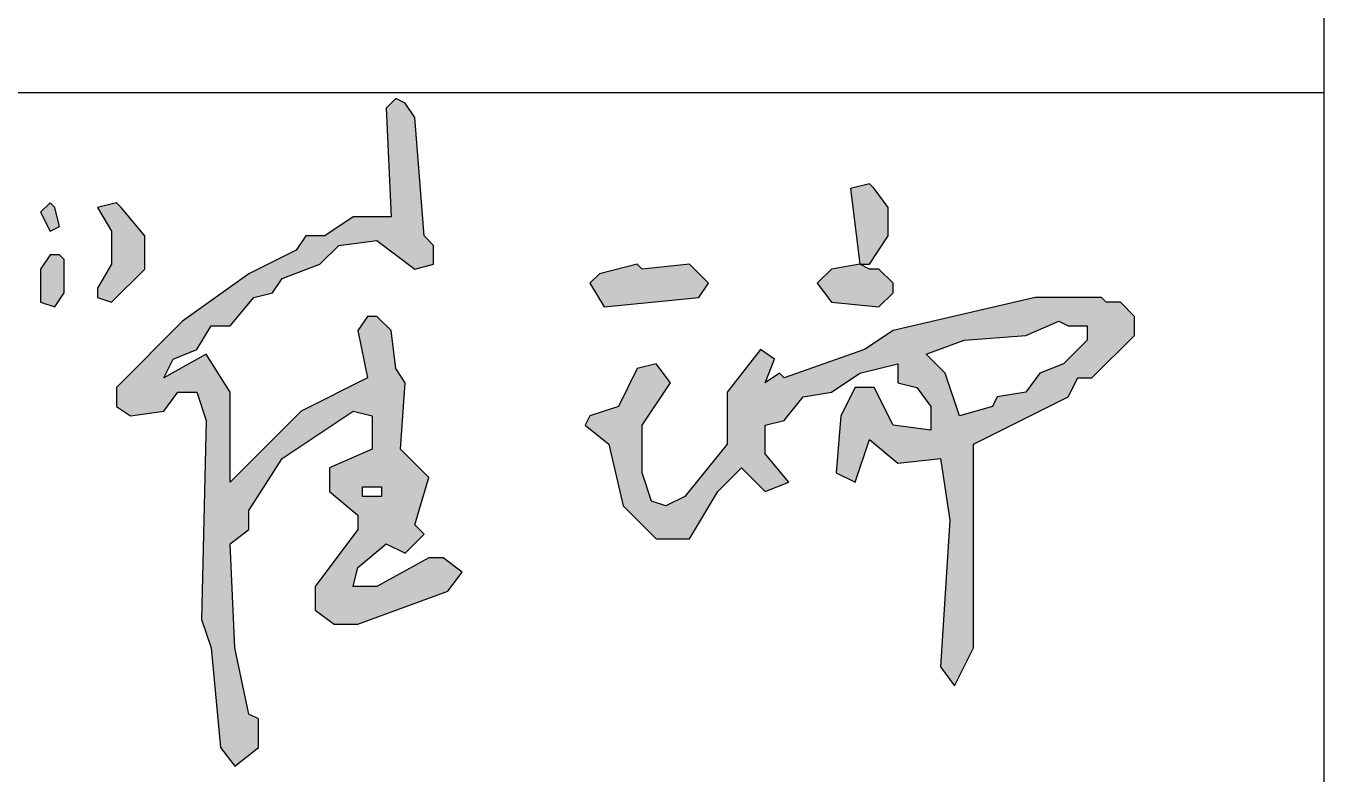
# Model space of a CAD drawing. Extents: x -165130 to 255370, y -346822 to 187778.
# Drawn here: x -94037 to -92530, y -345013 to -344144 of the extents above; entities that cross this region are included whole.
import ezdxf

# ---------------------------------------------------------------- set-up
doc = ezdxf.new("R2010")
doc.units = 0
doc.header["$MEASUREMENT"] = 0
doc.layers.get('0').update_dxf_attribs({"linetype": 'CONTINUOUS'})
doc.layers.add('层0', color=253, linetype='CONTINUOUS')

# ---------------------------------------------------------------- blocks, each defined once
blk = doc.blocks.new('崔瑞')
at = {"linetype": 'Continuous'}
h = blk.add_hatch(color=256, dxfattribs=at)
h.paths.add_polyline_path([(164045, -22649.6), (164067, -22649.6), (164067, -22660.6), (164045, -22660.6)], flags=16)
h.paths.add_polyline_path([(164094.5, -22204.1), (164083.5, -22198.6), (164072.5, -22209.6), (164078, -22336.1), (164034, -22336.1), (164001, -22358.1), (163979, -22358.1), (163968, -22374.6), (163913, -22402.1), (163836, -22457.1), (163759, -22534.1), (163759, -22556.1), (163775.5, -22567.1), (163814, -22561.6), (163830.5, -22539.6), (163852.5, -22539.6), (163863.5, -22572.6), (163858, -22803.6), (163869, -22836.6), (163880, -22952.1), (163896.5, -22974.1), (163924, -22952.1), (163924, -22919.1), (163913, -22913.6), (163896.5, -22836.6), (163891, -22715.6), (163913, -22699.1), (163913, -22677.1), (163951.5, -22616.6), (164034, -22561.6), (164056, -22567.1), (164056, -22605.6), (164006.5, -22627.6), (164006.5, -22655.1), (164039.5, -22682.6), (164039.5, -22699.1), (163990, -22765.1), (163990, -22792.6), (164012, -22809.1), (164039.5, -22809.1), (164144, -22770.6), (164160.5, -22748.6), (164138.5, -22732.1), (164122, -22732.1), (164061.5, -22765.1), (164034, -22765.1), (164039.5, -22743.1), (164072.5, -22715.6), (164094.5, -22726.6), (164116.5, -22704.6), (164105.5, -22693.6), (164122, -22638.6), (164089, -22605.6), (164094.5, -22528.6), (164083.5, -22512.1), (164078, -22468.1), (164061.5, -22451.6), (164050.5, -22451.6), (164039.5, -22468.1), (164050.5, -22523.1), (163973.5, -22561.6), (163891, -22644.1), (163891, -22539.6), (163863.5, -22495.6), (163814, -22523.1), (163825, -22501.1), (163852.5, -22490.1), (163869, -22462.6), (163891, -22462.6), (163918.5, -22429.6), (163940.5, -22424.1), (163951.5, -22407.6), (163995.5, -22391.1), (164017.5, -22369.1), (164061.5, -22363.6), (164105.5, -22396.6), (164127.5, -22391.1), (164127.5, -22369.1), (164116.5, -22358.1), (164105.5, -22220.6)])
for points in [[(164639, -22303.1), (164633.5, -22297.6), (164611.5, -22303.1), (164622.5, -22391.1), (164633.5, -22391.1), (164655.5, -22358.1), (164655.5, -22325.1)], [(163687.5, -22325.1), (163682, -22319.6), (163671, -22330.6), (163682, -22352.6), (163693, -22347.1)], [(163764.5, -22325.1), (163759, -22319.6), (163737, -22325.1), (163753.5, -22352.6), (163753.5, -22391.1), (163737, -22418.6), (163737, -22429.6), (163753.5, -22435.1), (163792, -22396.6), (163792, -22358.1)], [(163698.5, -22385.6), (163693, -22380.1), (163682, -22380.1), (163671, -22396.6), (163671, -22435.1), (163687.5, -22440.6), (163698.5, -22424.1)], [(164369.5, -22396.6), (164364, -22391.1), (164320, -22402.1), (164309, -22413.1), (164325.5, -22440.6), (164435.5, -22429.6), (164446.5, -22413.1), (164424.5, -22391.1)], [(164633.5, -22396.6), (164622.5, -22391.1), (164589.5, -22396.6), (164573, -22413.1), (164589.5, -22435.1), (164644.5, -22440.6), (164661, -22424.1), (164661, -22413.1), (164644.5, -22396.6)]]:
    blk.add_hatch(color=256, dxfattribs=at).paths.add_polyline_path(points)
h = blk.add_hatch(color=256, dxfattribs=at)
h.paths.add_polyline_path([(164853.5, -22457.1), (164864.5, -22462.6), (164886.5, -22462.6), (164886.5, -22479.1), (164859, -22506.6), (164831.5, -22517.6), (164815, -22539.6), (164782, -22545.1), (164776.5, -22556.1), (164738, -22567.1), (164721.5, -22517.6), (164699.5, -22495.6), (164743.5, -22479.1), (164815, -22473.6)], flags=16)
h.paths.add_polyline_path([(164908.5, -22435.1), (164903, -22429.6), (164826, -22429.6), (164661, -22468.1), (164628, -22490.1), (164534.5, -22523.1), (164529, -22517.6), (164512.5, -22528.6), (164523.5, -22501.1), (164507, -22490.1), (164468.5, -22539.6), (164468.5, -22600.1), (164419, -22660.6), (164397, -22671.6), (164380.5, -22666.1), (164369.5, -22633.1), (164369.5, -22578.1), (164402.5, -22528.6), (164386, -22506.6), (164364, -22512.1), (164342, -22556.1), (164309, -22567.1), (164303.5, -22578.1), (164331, -22600.1), (164347.5, -22671.6), (164386, -22710.1), (164424.5, -22710.1), (164457.5, -22655.1), (164485, -22627.6), (164512.5, -22655.1), (164540, -22644.1), (164512.5, -22611.1), (164512.5, -22578.1), (164534.5, -22572.6), (164556.5, -22545.1), (164589.5, -22539.6), (164622.5, -22517.6), (164666.5, -22506.6), (164666.5, -22528.6), (164688.5, -22534.1), (164705, -22556.1), (164705, -22583.6), (164661, -22578.1), (164639, -22534.1), (164617, -22534.1), (164600.5, -22567.1), (164595, -22633.1), (164617, -22644.1), (164633.5, -22594.6), (164666.5, -22622.1), (164716, -22616.6), (164727, -22688.1), (164716, -22858.6), (164732.5, -22880.6), (164754.5, -22836.6), (164754.5, -22600.1), (164864.5, -22545.1), (164875.5, -22523.1), (164892, -22523.1), (164941.5, -22473.6), (164941.5, -22451.6), (164925, -22435.1)])
for points in [[(164094.5, -22204.1), (164083.5, -22198.6), (164072.5, -22209.6), (164078, -22336.1), (164034, -22336.1), (164001, -22358.1), (163979, -22358.1), (163968, -22374.6), (163913, -22402.1), (163836, -22457.1), (163759, -22534.1), (163759, -22556.1), (163775.5, -22567.1), (163814, -22561.6), (163830.5, -22539.6), (163852.5, -22539.6), (163863.5, -22572.6), (163858, -22803.6), (163869, -22836.6), (163880, -22952.1), (163896.5, -22974.1), (163924, -22952.1), (163924, -22919.1), (163913, -22913.6), (163896.5, -22836.6), (163891, -22715.6), (163913, -22699.1), (163913, -22677.1), (163951.5, -22616.6), (164034, -22561.6), (164056, -22567.1), (164056, -22605.6), (164006.5, -22627.6), (164006.5, -22655.1), (164039.5, -22682.6), (164039.5, -22699.1), (163990, -22765.1), (163990, -22792.6), (164012, -22809.1), (164039.5, -22809.1), (164144, -22770.6), (164160.5, -22748.6), (164138.5, -22732.1), (164122, -22732.1), (164061.5, -22765.1), (164034, -22765.1), (164039.5, -22743.1), (164072.5, -22715.6), (164094.5, -22726.6), (164116.5, -22704.6), (164105.5, -22693.6), (164122, -22638.6), (164089, -22605.6), (164094.5, -22528.6), (164083.5, -22512.1), (164078, -22468.1), (164061.5, -22451.6), (164050.5, -22451.6), (164039.5, -22468.1), (164050.5, -22523.1), (163973.5, -22561.6), (163891, -22644.1), (163891, -22539.6), (163863.5, -22495.6), (163814, -22523.1), (163825, -22501.1), (163852.5, -22490.1), (163869, -22462.6), (163891, -22462.6), (163918.5, -22429.6), (163940.5, -22424.1), (163951.5, -22407.6), (163995.5, -22391.1), (164017.5, -22369.1), (164061.5, -22363.6), (164105.5, -22396.6), (164127.5, -22391.1), (164127.5, -22369.1), (164116.5, -22358.1), (164105.5, -22220.6), (164094.5, -22204.1)], [(164639, -22303.1), (164633.5, -22297.6), (164611.5, -22303.1), (164622.5, -22391.1), (164633.5, -22391.1), (164655.5, -22358.1), (164655.5, -22325.1), (164639, -22303.1)], [(163687.5, -22325.1), (163682, -22319.6), (163671, -22330.6), (163682, -22352.6), (163693, -22347.1), (163687.5, -22325.1)], [(163764.5, -22325.1), (163759, -22319.6), (163737, -22325.1), (163753.5, -22352.6), (163753.5, -22391.1), (163737, -22418.6), (163737, -22429.6), (163753.5, -22435.1), (163792, -22396.6), (163792, -22358.1), (163764.5, -22325.1)], [(163698.5, -22385.6), (163693, -22380.1), (163682, -22380.1), (163671, -22396.6), (163671, -22435.1), (163687.5, -22440.6), (163698.5, -22424.1), (163698.5, -22385.6)], [(164369.5, -22396.6), (164364, -22391.1), (164320, -22402.1), (164309, -22413.1), (164325.5, -22440.6), (164435.5, -22429.6), (164446.5, -22413.1), (164424.5, -22391.1), (164369.5, -22396.6)], [(164633.5, -22396.6), (164622.5, -22391.1), (164589.5, -22396.6), (164573, -22413.1), (164589.5, -22435.1), (164644.5, -22440.6), (164661, -22424.1), (164661, -22413.1), (164644.5, -22396.6), (164633.5, -22396.6)], [(164908.5, -22435.1), (164903, -22429.6), (164826, -22429.6), (164661, -22468.1), (164628, -22490.1), (164534.5, -22523.1), (164529, -22517.6), (164512.5, -22528.6), (164523.5, -22501.1), (164507, -22490.1), (164468.5, -22539.6), (164468.5, -22600.1), (164419, -22660.6), (164397, -22671.6), (164380.5, -22666.1), (164369.5, -22633.1), (164369.5, -22578.1), (164402.5, -22528.6), (164386, -22506.6), (164364, -22512.1), (164342, -22556.1), (164309, -22567.1), (164303.5, -22578.1), (164331, -22600.1), (164347.5, -22671.6), (164386, -22710.1), (164424.5, -22710.1), (164457.5, -22655.1), (164485, -22627.6), (164512.5, -22655.1), (164540, -22644.1), (164512.5, -22611.1), (164512.5, -22578.1), (164534.5, -22572.6), (164556.5, -22545.1), (164589.5, -22539.6), (164622.5, -22517.6), (164666.5, -22506.6), (164666.5, -22528.6), (164688.5, -22534.1), (164705, -22556.1), (164705, -22583.6), (164661, -22578.1), (164639, -22534.1), (164617, -22534.1), (164600.5, -22567.1), (164595, -22633.1), (164617, -22644.1), (164633.5, -22594.6), (164666.5, -22622.1), (164716, -22616.6), (164727, -22688.1), (164716, -22858.6), (164732.5, -22880.6), (164754.5, -22836.6), (164754.5, -22600.1), (164864.5, -22545.1), (164875.5, -22523.1), (164892, -22523.1), (164941.5, -22473.6), (164941.5, -22451.6), (164925, -22435.1), (164908.5, -22435.1)], [(164853.5, -22457.1), (164864.5, -22462.6), (164886.5, -22462.6), (164886.5, -22479.1), (164859, -22506.6), (164831.5, -22517.6), (164815, -22539.6), (164782, -22545.1), (164776.5, -22556.1), (164738, -22567.1), (164721.5, -22517.6), (164699.5, -22495.6), (164743.5, -22479.1), (164815, -22473.6), (164853.5, -22457.1)], [(164045, -22649.6), (164067, -22649.6), (164067, -22660.6), (164045, -22660.6), (164045, -22649.6)]]:
    blk.add_lwpolyline(points, dxfattribs=at)
blk = doc.blocks.new('qar5gesfd')
for p, q in [((-13468.1, 154824.2), (-13468.1, 158024.2)), ((-13468.1, 156424.2), (-23968.1, 156424.2))]:
    blk.add_line(p, q)
blk.add_blockref('崔瑞', (-178629.6, 178616.2))

msp = doc.modelspace()

# ---------------------------------------------------------------- block references
at = {"layer": '层0'}
msp.add_blockref('qar5gesfd', (-79061.762, -500645.973, -625.1), dxfattribs=at)

doc.saveas('drawing.dxf')
